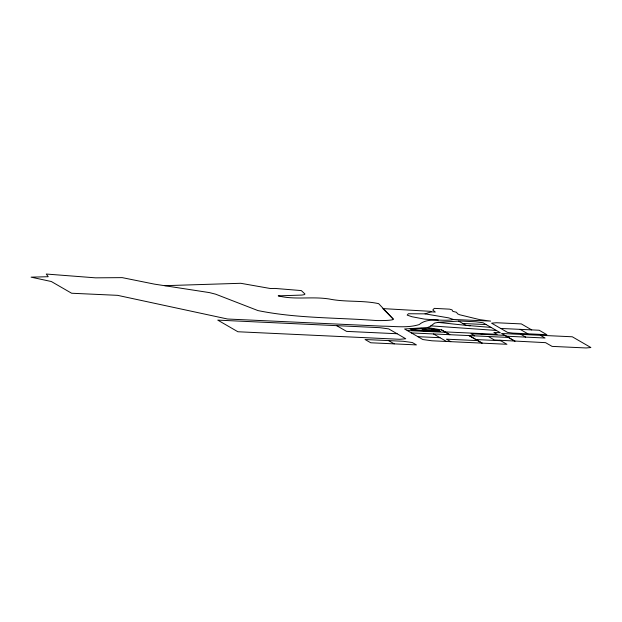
<?xml version="1.0" encoding="UTF-8"?>
<svg xmlns="http://www.w3.org/2000/svg" width="622" height="622" viewBox="0 0 622 622"><rect width="100%" height="100%" fill="white"/><g stroke="black" fill="none" stroke-linecap="round" stroke-linejoin="round"><path stroke-width="0.93" d="M164.947 285.677L240.753 283.29L270.578 288.554L275.033 288.429L301.297 290.575L304.967 294.019L304.391 294.641L301.794 295.077L278.228 295.862C293.312 299.711 308.769 296.896 324.093 298.373A12.751 1.314 3.9 0 1 329.333 299.019C345.467 302.323 362.393 300.154 378.642 303.645L393.275 319.109L392.653 319.708A31.279 3.219 3.9 0 1 376.559 320.555C337.07 317.523 296.881 318.503 257.928 310.572L215.694 294.198L209.357 292.589L154.287 284.106L122.207 277.63L95.547 277.84L46.269 274.038L48.221 276.712L31.1 277.155L51.338 281.525L71.623 293.242L117.574 295.341L227.559 319.016L382.413 326.161C394.62 326.192 407.379 328.276 419.212 324.567C428.161 316.831 442.833 321.971 453.477 319.483L490.657 321.1L479.764 319.646L459.72 314.779L457.644 313.869L456.462 312.267L452.824 311.358L452.015 309.865L449.613 309.157L434.28 308.364L432.78 310.02L435.314 312.073L431.163 311.847L425.036 313.853L408.359 313.745L407.177 315.121L412.028 316.753L424.422 319.102L438.316 320.035M427.4 327.553L441.511 329.893L444.948 331.884L497.141 334.309L493.915 332.443L500.306 332.739L483.03 322.756L476.001 321.799L460.264 321.022L438.487 322.289L434.692 323.051L430.074 326.511L427.4 327.553L404.564 328.984L422.867 339.55L431.925 340.786L506.914 344.285L499.886 340.211M421.18 328.385L410.085 328.984L412.207 330.204L440.368 331.518L437.484 329.847L431.551 328.867M458.608 321.092L462.784 323.487L486.186 324.575M500.741 328.455L539.188 330.243L546.87 334.698L512.691 333.104L507.583 332.405L491.574 323.168L496.403 322.74L521.322 323.906L531.709 329.901M426.249 330.36L436.932 330.857M411.585 329.777L439.614 331.075M412.091 330.064L440.112 331.37M407.239 330.523L445.671 332.311L449.823 334.706L441.511 329.893M488.348 336.502L494.35 339.977L545.587 342.66L552.056 346.384L586.079 347.962L590.9 347.542L572.294 336.782L501.612 333.485L515.016 341.237L504.854 335.359L471.064 333.789L474.602 335.864M506.316 336.207L545.051 338.018L540.347 335.297M411.383 332.918L508.454 337.435M397.093 333.734L388.696 328.89L379.614 327.662L217.77 320.12L237.884 331.751L399.736 339.285L405.754 338.757L397.093 333.734L346.571 331.386L336.65 325.656M417.891 336.681L440.011 337.707M475.962 339.558L482.12 343.126L469.136 335.608L475.962 339.558L500.726 340.708M477.789 340.615L446.456 339.177L450.771 341.665M388.548 340.599L403.204 341.284L412.285 342.52L416.413 344.907L370.735 342.776L365.067 339.511L388.548 340.599L394.231 343.873M496.333 330.438L430.774 325.866M462.784 323.487L465.995 325.36L491.108 327.413M438.012 322.383L470.146 325.796M425.036 313.853L448.726 317.889L453.477 319.483M438.012 331.479L435.851 330.228L423.178 329.644L421.016 328.393L431.691 328.89L433.861 330.134M425.168 329.73L427.33 330.982M520.163 329.357L527.86 333.812M520.979 334.387L525.691 337.116M433.518 333.952L446.503 341.462M480.487 333.54L481.786 334.294M431.163 311.847L430.564 311.327L382.857 308.605L393.275 319.109"/></g></svg>
